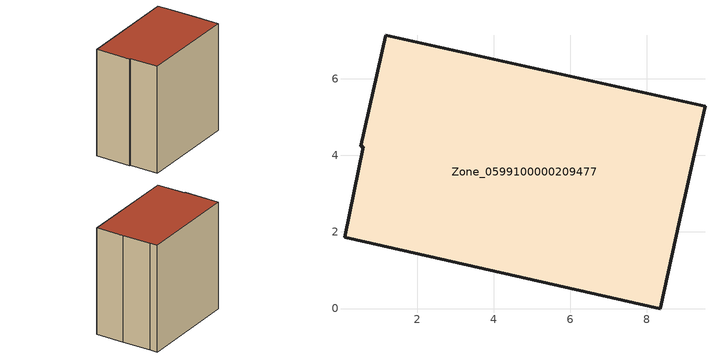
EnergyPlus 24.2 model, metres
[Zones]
Zone_0599100000209477
 floor ground (C_G): 0.1,1.86 0.6,4.22 0.53,4.24 1.18,7.13 9.52,5.28 9.38,4.66 8.87,2.32 8.35,0 z0
 wall outside (C_F): 9.52,5.28 1.18,7.13 0.53,4.24 0.6,4.22 0.1,1.86 8.35,0 8.87,2.32 9.38,4.66 9.52,5.28 z0:9.04
 roof outside (C_R): 0.6,4.22 0.1,1.86 8.35,0 8.87,2.32 9.38,4.66 9.52,5.28 1.18,7.13 0.53,4.24 z9.04
[BUILDING]
Pand.0599100000209477: North Axis=0; Terrain=City; Loads Convergence Tolerance Value=0.04; Temperature Convergence Tolerance Value=0.4; Solar Distribution=FullExterior; Maximum Number of Warmup Days=25; Minimum Number of Warmup Days=1
[Site:Location]
Rotterdam.The.Hague.AP_ZH_NLD Design_Conditions: Latitude=51.96; Longitude=4.45; Time Zone=1; Elevation=-4.5
[SITE:GROUNDTEMPERATURE:BUILDINGSURFACE]
18, 18, 18, 18, 18, 18, 18, 18, 18, 18, 18, 18
[MATERIAL] Thermal Absorptance=0.9; Solar Absorptance=0.7; Visible Absorptance=0.7
Name | Roughness | Thickness | Conductivity | Density | Specific Heat
G.TC.1975-1991 | MediumSmooth | 0.15 | 0.288461 | 540 | 1210
F.TC.1975-1991 | Rough | 0.3 | 0.230769 | 1920 | 840
R.TC.1975-1991 | MediumRough | 0.2 | 0.153846 | 1500 | 1000
[CONSTRUCTION]
C_G: G.TC.1975-1991
C_F: F.TC.1975-1991
C_R: R.TC.1975-1991
[ZONE]
Zone_0599100000209477: Type=1; Multiplier=1; Ceiling Height=Autocalculate; Volume=Autocalculate; Floor Area=autocalculate; Part of Total Floor Area=Yes
[ZONEINFILTRATION:DESIGNFLOWRATE]
Infil_Zone_0599100000209477: Zone or ZoneList or Space or SpaceList=Zone_0599100000209477; Schedule=AlwaysOn; Design Flow Rate Calculation Method=Flow/Area; Flow Rate per Floor Area=0.003; Constant Term Coefficient=1; Temperature Term Coefficient=0; Velocity Term Coefficient=0; Velocity Squared Term Coefficient=0
[HVACTEMPLATE:ZONE:IDEALLOADSAIRSYSTEM]
Zone_0599100000209477: Maximum Heating Supply Air Temperature=50; Minimum Cooling Supply Air Temperature=13; Maximum Heating Supply Air Humidity Ratio=0.0156; Minimum Cooling Supply Air Humidity Ratio=0.0077; Heating Limit=NoLimit; Cooling Limit=NoLimit; Dehumidification Control Type=ConstantSensibleHeatRatio; Cooling Sensible Heat Ratio=0.7; Dehumidification Setpoint=60; Humidification Control Type=None; Humidification Setpoint=30; Outdoor Air Method=None; Outdoor Air Flow Rate per Person=0.00944; Outdoor Air Flow Rate per Zone Floor Area=0; Outdoor Air Flow Rate per Zone=0; Demand Controlled Ventilation Type=None; Outdoor Air Economizer Type=NoEconomizer; Heat Recovery Type=None; Sensible Heat Recovery Effectiveness=0.7; Latent Heat Recovery Effectiveness=0.65
[ZONECONTROL:THERMOSTAT]
ThermostatControl_Zone_0599100000209477: Zone or ZoneList=Zone_0599100000209477; Control Type Schedule=DualSetpointControlType; Control 1=Thermostat_Zone_0599100000209477; Temperature Difference Between Cutout And Setpoint=0
[THERMOSTATSETPOINT:DUALSETPOINT]
Thermostat_Zone_0599100000209477: Heating Setpoint Temperature Schedule=HeatingSetpoint_Zone_0599100000209477; Cooling Setpoint Temperature Schedule=CoolingSetpoint_Zone_0599100000209477
[SCHEDULE:COMPACT]
HeatingSetpoint_Zone_0599100000209477: Through: 12/31, For: AllDays, Until: 24:00, 21
CoolingSetpoint_Zone_0599100000209477: Through: 12/31, For: AllDays, Until: 24:00, 24
DualSetpointControlType: Through: 12/31, For: AllDays, Until: 24:00, 4
AlwaysOn: Through: 12/31, For: AllDays, Until: 24:00, 1
